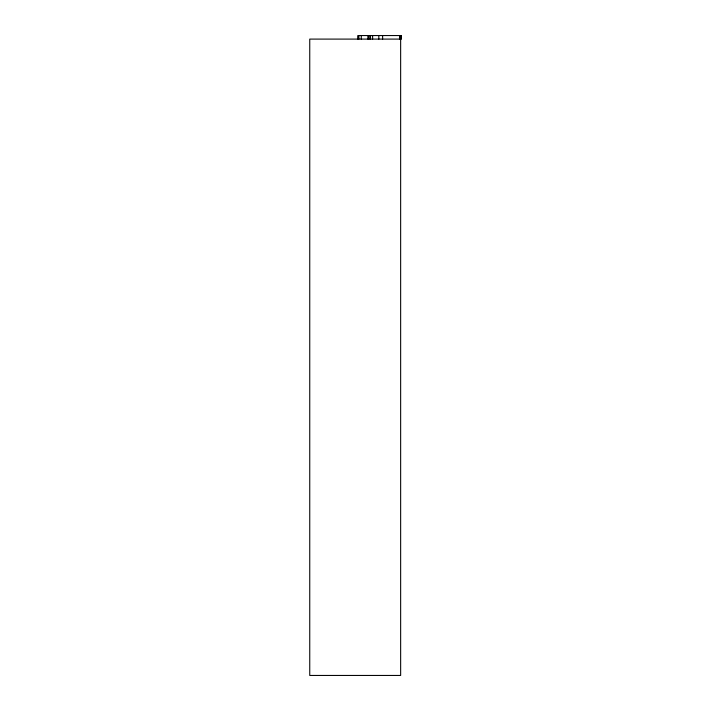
<?xml version="1.0" encoding="UTF-8"?>
<svg xmlns="http://www.w3.org/2000/svg" width="711" height="711" viewBox="0 0 711 711"><rect width="100%" height="100%" fill="white"/><g stroke="black" fill="none" stroke-linecap="round" stroke-linejoin="round"><path stroke-width="1.07" d="M400.649 39.096L309.747 39.096L309.747 675.45L400.649 675.45L400.649 35.55M401.253 39.096L401.253 35.55L358.024 35.55L358.024 39.096M400.782 35.55L400.871 39.096M399.529 35.55L399.529 39.096M382.634 35.55L382.634 39.096M378.821 35.55L378.821 39.096M372.626 35.55L372.626 39.096M370.502 35.55L370.502 39.096M370.111 35.55L370.111 39.096M368.769 35.55L368.769 39.096M367.898 35.55L367.898 39.096M361.268 35.55L361.268 39.096M358.886 35.55L358.886 39.096M358.237 35.55L358.237 39.096"/></g></svg>
